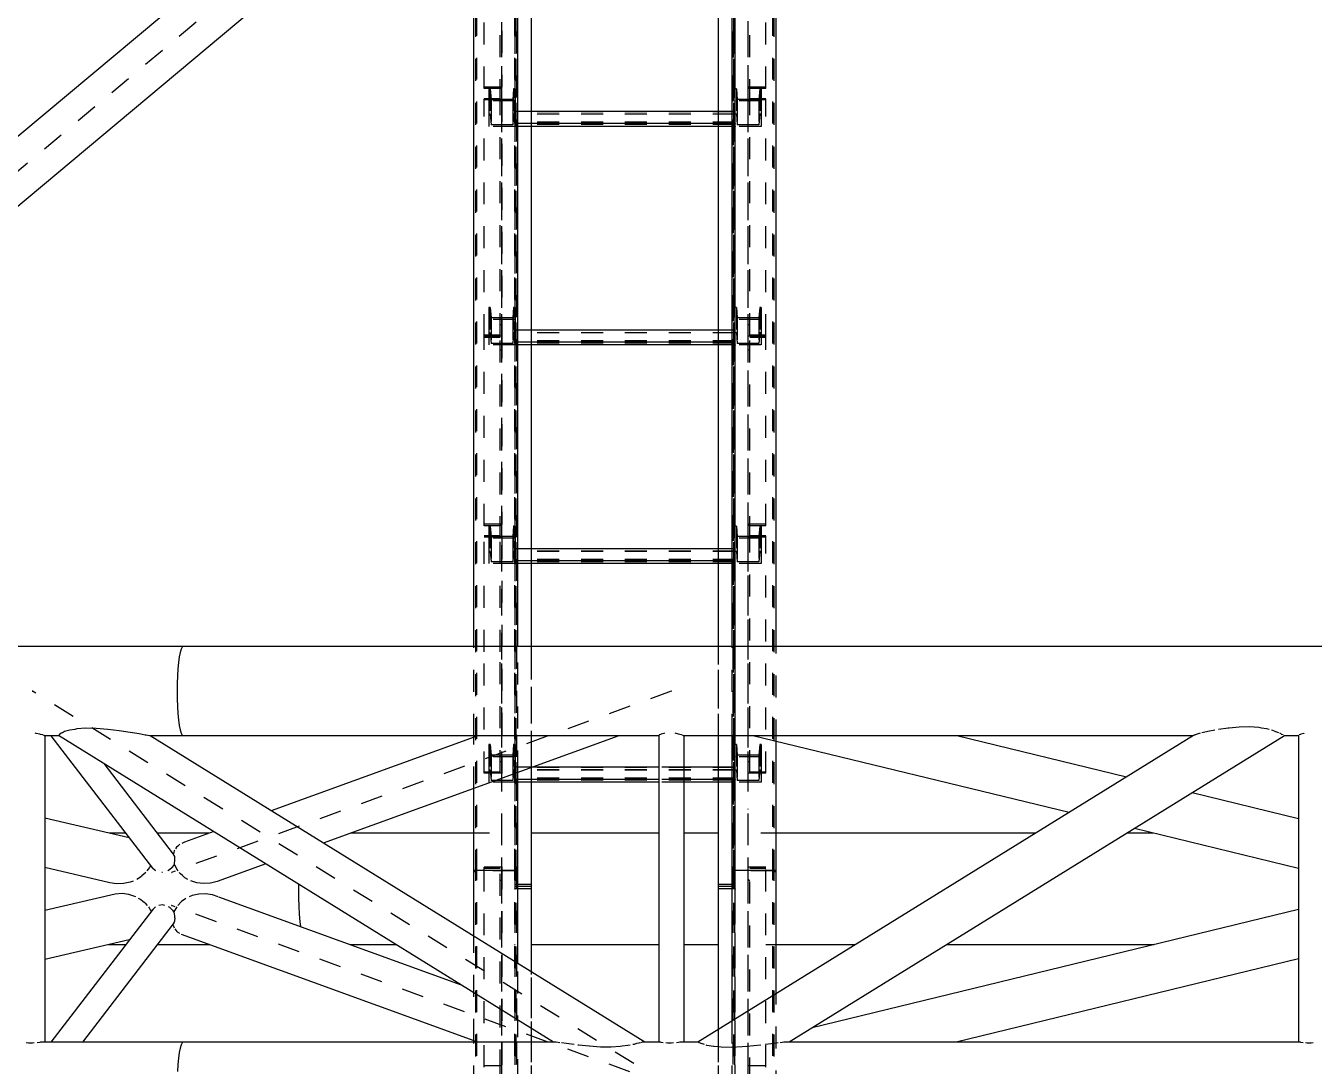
# Model space of a CAD drawing. Header units: millimetres. Extents: x 149919 to 150445, y 136651 to 136866.
# Drawn here: x 150245.64 to 150251.5, y 136790.57 to 136795.3 of the extents above; entities that cross this region are included whole.
import ezdxf

# ---------------------------------------------------------------- set-up
doc = ezdxf.new("R2010")
doc.units = ezdxf.units.MM
doc.header["$LTSCALE"] = 0.25
for name, pattern in [('CENTER', [50.8, 31.75, -6.35, 6.35, -6.35]), ('XKITLINE00', [0]), ('XKITLINE02', [4, 2, -2]), ('XKITLINE03', [6, 3, -1, 1, -1])]:
    doc.linetypes.add(name, pattern=pattern)

# ---------------------------------------------------------------- blocks, each defined once
blk = doc.blocks.new('çatıı')
at = {"color": 1, "linetype": 'XKITLINE03'}
for p, q in [((10599, 14104.66), (10599, 15770.92)), ((10711, 14104.66), (10710.99, 15770.92)), ((10605, 14100.27), (10605, 15740.27)), ((10705, 15740.27), (10705, 14100.27)), ((10599.01, 14550.75), (10599.01, 14465.13)), ((10710.99, 14465.13), (10710.99, 14550.75)), ((10599.01, 14459.35), (10599.01, 14351.82)), ((10605.02, 14458.87), (10605.02, 14447.31)), ((10705, 14447.31), (10705, 14458.87)), ((10710.99, 14351.82), (10710.99, 14459.35)), ((10705, 14448.55), (10605.02, 14448.55)), ((10605.02, 14359.4), (10605.02, 14347.84)), ((10705, 14347.84), (10705, 14359.4)), ((10599.01, 14351.82), (10599.01, 14266.2)), ((10710.99, 14266.2), (10710.99, 14351.82)), ((10705, 14349.08), (10605.02, 14349.08)), ((10599.01, 14260.42), (10599.01, 14152.89)), ((10605.02, 14259.94), (10605.02, 14248.38)), ((10705, 14248.38), (10705, 14259.94)), ((10710.99, 14152.89), (10710.99, 14260.42)), ((10705, 14249.62), (10605.02, 14249.62)), ((10605.02, 14160.47), (10605.02, 14148.91)), ((10705, 14148.91), (10705, 14160.47)), ((10705, 14150.15), (10605.02, 14150.15)), ((10599, 12460.22), (10599, 14136.58)), ((10711, 12460.22), (10710.99, 14136.58)), ((10599.01, 14110.24), (10599.01, 14019.79)), ((10710.99, 14019.79), (10710.99, 14110.24)), ((10605, 12460.27), (10605, 14100.27)), ((10705, 14100.27), (10705, 12460.27))]:
    blk.add_line(p, q, dxfattribs=at)
at = {"color": 116, "linetype": 'XKITLINE02', "true_color": 0x136734}
for p, q in [((10587.15, 14108.01), (10587.15, 15752.41)), ((10587.68, 14108.55), (10587.68, 15753.25)), ((10604.92, 14108.55), (10604.92, 15753.25)), ((10605.45, 14108.01), (10605.45, 15752.41)), ((10704.55, 14108.01), (10704.54, 15752.41)), ((10705.08, 14108.55), (10705.07, 15753.25)), ((10722.31, 14108.55), (10722.31, 15753.25)), ((10722.85, 14108.01), (10722.84, 15752.41)), ((10605, 14100.27), (10605, 15742.34)), ((10605.85, 14100.42), (10605.85, 15742.2)), ((10612.5, 14102.25), (10612.5, 15742.25)), ((10704.15, 14100.42), (10704.15, 15742.2)), ((10705, 14100.27), (10705, 15742.34)), ((10606.3, 14153.32), (10606.3, 15706.31)), ((10723.69, 14167.42), (10723.69, 15692.58)), ((10697.5, 14102.34), (10697.5, 15676.38)), ((10704.15, 15668.71), (10704.15, 14100.42)), ((10705, 15669.24), (10705, 14100.27)), ((10591.01, 14464.5), (10591.01, 14550.75)), ((10598.21, 14458.78), (10598.21, 14550.12)), ((10599.01, 14458.78), (10599.01, 14550.75)), ((10710.99, 14458.78), (10710.99, 14550.75)), ((10711.79, 14458.78), (10711.79, 14550.12)), ((10718.99, 14464.5), (10718.99, 14550.75)), ((10599.01, 14465.13), (10591.01, 14465.13)), ((10598.21, 14464.5), (10591.01, 14464.5)), ((10593.7, 14464.34), (10593.02, 14464.34)), ((10593.02, 14464.34), (10593.02, 14458.87)), ((10593.02, 14464.34), (10593.02, 14452.78)), ((10593.7, 14464.34), (10594.08, 14459.57)), ((10593.7, 14464.34), (10593.7, 14452.78)), ((10599.01, 14464.56), (10598.21, 14464.56)), ((10598.21, 14352.34), (10598.21, 14464.56)), ((10599.01, 14351.82), (10599.01, 14464.56)), ((10604.34, 14464.34), (10603.95, 14459.57)), ((10605.02, 14464.34), (10604.34, 14464.34)), ((10604.34, 14464.34), (10604.34, 14452.78)), ((10605.02, 14464.34), (10605.02, 14458.87)), ((10605.02, 14464.34), (10605.02, 14452.78)), ((10705, 14464.34), (10705, 14452.78)), ((10705, 14464.34), (10705, 14458.87)), ((10705.68, 14464.34), (10705, 14464.34)), ((10705.68, 14464.34), (10705.68, 14452.78)), ((10705.68, 14464.34), (10706.06, 14459.57)), ((10718.99, 14465.13), (10710.99, 14465.13)), ((10710.99, 14351.82), (10710.99, 14464.56)), ((10711.79, 14464.56), (10710.99, 14464.56)), ((10711.79, 14352.34), (10711.79, 14464.56)), ((10718.99, 14464.5), (10711.79, 14464.5)), ((10716.32, 14464.34), (10715.93, 14459.57)), ((10716.32, 14464.34), (10716.32, 14452.78)), ((10717, 14464.34), (10716.32, 14464.34)), ((10717, 14464.34), (10717, 14452.78)), ((10717, 14464.34), (10717, 14458.87)), ((10598.21, 14459.87), (10591.01, 14459.87)), ((10591.01, 14351.82), (10591.01, 14459.87)), ((10599.01, 14459.35), (10591.01, 14459.35)), ((10605.02, 14458.87), (10593.02, 14458.87)), ((10593.02, 14458.87), (10593.02, 14447.31)), ((10603.95, 14459.57), (10594.08, 14459.57)), ((10594.08, 14459.57), (10594.08, 14448.01)), ((10599.01, 14458.78), (10598.21, 14458.78)), ((10603.95, 14459.57), (10603.95, 14448.01)), ((10605.02, 14458.87), (10605.02, 14447.31)), ((10705, 14458.87), (10705, 14447.31)), ((10717, 14458.87), (10705, 14458.87)), ((10706.06, 14459.57), (10706.06, 14448.01)), ((10715.93, 14459.57), (10706.06, 14459.57)), ((10718.99, 14459.35), (10710.99, 14459.35)), ((10711.79, 14458.78), (10710.99, 14458.78)), ((10718.99, 14459.87), (10711.79, 14459.87)), ((10715.93, 14459.57), (10715.93, 14448.01)), ((10717, 14458.87), (10717, 14447.31)), ((10718.99, 14351.82), (10718.99, 14459.87)), ((10593.7, 14452.78), (10593.02, 14452.78)), ((10593.02, 14452.78), (10593.02, 14447.31)), ((10593.7, 14452.78), (10594.08, 14448.01)), ((10604.34, 14452.78), (10603.95, 14448.01)), ((10605.02, 14452.78), (10604.34, 14452.78)), ((10605.02, 14447.31), (10605.02, 14454.02)), ((10612.5, 14454.02), (10605.02, 14454.02)), ((10705, 14453.95), (10605.02, 14453.95)), ((10705, 14452.85), (10605.02, 14452.85)), ((10605.02, 14452.78), (10605.02, 14447.31)), ((10705, 14452.78), (10605.02, 14452.78)), ((10705, 14454.02), (10697.5, 14454.02)), ((10705, 14447.31), (10705, 14454.02)), ((10705, 14452.78), (10705, 14447.31)), ((10705.68, 14452.78), (10705, 14452.78)), ((10705.68, 14452.78), (10706.06, 14448.01)), ((10716.32, 14452.78), (10715.93, 14448.01)), ((10717, 14452.78), (10716.32, 14452.78)), ((10717, 14452.78), (10717, 14447.31)), ((10605.02, 14447.31), (10593.02, 14447.31)), ((10603.95, 14448.01), (10594.08, 14448.01)), ((10705, 14449.14), (10605.02, 14449.14)), ((10612.5, 14448.55), (10605.02, 14448.55)), ((10705, 14448.12), (10605.02, 14448.12)), ((10612.5, 14447.31), (10605.02, 14447.31)), ((10705, 14448.55), (10697.5, 14448.55)), ((10705, 14447.31), (10697.5, 14447.31)), ((10717, 14447.31), (10705, 14447.31)), ((10715.93, 14448.01), (10706.06, 14448.01)), ((10593.7, 14364.87), (10593.02, 14364.87)), ((10593.02, 14364.87), (10593.02, 14359.4)), ((10593.02, 14364.87), (10593.02, 14353.32)), ((10593.7, 14364.87), (10594.08, 14360.1)), ((10593.7, 14364.87), (10593.7, 14353.32)), ((10604.34, 14364.87), (10603.95, 14360.1)), ((10605.02, 14364.87), (10604.34, 14364.87)), ((10604.34, 14364.87), (10604.34, 14353.32)), ((10605.02, 14364.87), (10605.02, 14359.4)), ((10605.02, 14364.87), (10605.02, 14353.32)), ((10705, 14364.87), (10705, 14353.32)), ((10705, 14364.87), (10705, 14359.4)), ((10705.68, 14364.87), (10705, 14364.87)), ((10705.68, 14364.87), (10705.68, 14353.32)), ((10705.68, 14364.87), (10706.06, 14360.1)), ((10716.32, 14364.87), (10715.93, 14360.1)), ((10716.32, 14364.87), (10716.32, 14353.32)), ((10717, 14364.87), (10716.32, 14364.87)), ((10717, 14364.87), (10717, 14353.32)), ((10717, 14364.87), (10717, 14359.4)), ((10605.02, 14359.4), (10593.02, 14359.4)), ((10593.02, 14359.4), (10593.02, 14347.84)), ((10603.95, 14360.1), (10594.08, 14360.1)), ((10594.08, 14360.1), (10594.08, 14348.54)), ((10603.95, 14360.1), (10603.95, 14348.54)), ((10605.02, 14359.4), (10605.02, 14347.84)), ((10705, 14359.4), (10705, 14347.84)), ((10717, 14359.4), (10705, 14359.4)), ((10706.06, 14360.1), (10706.06, 14348.54)), ((10715.93, 14360.1), (10706.06, 14360.1)), ((10715.93, 14360.1), (10715.93, 14348.54)), ((10717, 14359.4), (10717, 14347.84)), ((10598.21, 14352.34), (10591.01, 14352.34)), ((10591.01, 14265.57), (10591.01, 14351.82)), ((10599.01, 14351.82), (10591.01, 14351.82)), ((10599.01, 14351.82), (10591.01, 14351.82)), ((10593.7, 14353.32), (10593.02, 14353.32)), ((10593.02, 14353.32), (10593.02, 14347.84)), ((10593.7, 14353.32), (10594.08, 14348.54)), ((10599.01, 14357.02), (10598.21, 14357.02)), ((10599.01, 14259.84), (10599.01, 14351.82)), ((10604.34, 14353.32), (10603.95, 14348.54)), ((10605.02, 14353.32), (10604.34, 14353.32)), ((10605.02, 14347.84), (10605.02, 14354.55)), ((10612.5, 14354.55), (10605.02, 14354.55)), ((10705, 14354.48), (10605.02, 14354.48)), ((10705, 14353.39), (10605.02, 14353.39)), ((10605.02, 14353.32), (10605.02, 14347.84)), ((10705, 14353.32), (10605.02, 14353.32)), ((10705, 14354.55), (10697.5, 14354.55)), ((10705, 14347.84), (10705, 14354.55)), ((10705, 14353.32), (10705, 14347.84)), ((10705.68, 14353.32), (10705, 14353.32)), ((10705.68, 14353.32), (10706.06, 14348.54)), ((10711.79, 14357.02), (10710.99, 14357.02)), ((10710.99, 14259.84), (10710.99, 14351.82)), ((10718.99, 14351.82), (10710.99, 14351.82)), ((10718.99, 14351.82), (10710.99, 14351.82)), ((10718.99, 14352.34), (10711.79, 14352.34)), ((10716.32, 14353.32), (10715.93, 14348.54)), ((10717, 14353.32), (10716.32, 14353.32)), ((10717, 14353.32), (10717, 14347.84)), ((10718.99, 14265.57), (10718.99, 14351.82)), ((10598.21, 14351.18), (10591.01, 14351.18)), ((10605.02, 14347.84), (10593.02, 14347.84)), ((10603.95, 14348.54), (10594.08, 14348.54)), ((10598.21, 14259.84), (10598.21, 14351.18)), ((10705, 14349.67), (10605.02, 14349.67)), ((10612.5, 14349.08), (10605.02, 14349.08)), ((10705, 14348.65), (10605.02, 14348.65)), ((10612.5, 14347.84), (10605.02, 14347.84)), ((10705, 14349.08), (10697.5, 14349.08)), ((10705, 14347.84), (10697.5, 14347.84)), ((10717, 14347.84), (10705, 14347.84)), ((10715.93, 14348.54), (10706.06, 14348.54)), ((10711.79, 14259.84), (10711.79, 14351.18)), ((10718.99, 14351.18), (10711.79, 14351.18)), ((10599.01, 14345.46), (10598.21, 14345.46)), ((10711.79, 14345.46), (10710.99, 14345.46)), ((10599.01, 14266.2), (10591.01, 14266.2)), ((10598.21, 14265.57), (10591.01, 14265.57)), ((10593.7, 14265.41), (10593.02, 14265.41)), ((10593.02, 14265.41), (10593.02, 14259.94)), ((10593.02, 14265.41), (10593.02, 14253.85)), ((10593.7, 14265.41), (10594.08, 14260.63)), ((10593.7, 14265.41), (10593.7, 14253.85)), ((10599.01, 14265.63), (10598.21, 14265.63)), ((10598.21, 14208.24), (10598.21, 14265.63)), ((10599.01, 14186.75), (10599.01, 14265.63)), ((10604.34, 14265.41), (10603.95, 14260.63)), ((10605.02, 14265.41), (10604.34, 14265.41)), ((10604.34, 14265.41), (10604.34, 14253.85)), ((10605.02, 14265.41), (10605.02, 14259.94)), ((10605.02, 14265.41), (10605.02, 14253.85)), ((10705, 14265.41), (10705, 14253.85)), ((10705, 14265.41), (10705, 14259.94)), ((10705.68, 14265.41), (10705, 14265.41)), ((10705.68, 14265.41), (10705.68, 14253.85)), ((10705.68, 14265.41), (10706.06, 14260.63)), ((10718.99, 14266.2), (10710.99, 14266.2)), ((10710.99, 14152.89), (10710.99, 14265.63)), ((10711.79, 14265.63), (10710.99, 14265.63)), ((10711.79, 14153.41), (10711.79, 14265.63)), ((10718.99, 14265.57), (10711.79, 14265.57)), ((10716.32, 14265.41), (10715.93, 14260.63)), ((10716.32, 14265.41), (10716.32, 14253.85)), ((10717, 14265.41), (10716.32, 14265.41)), ((10717, 14265.41), (10717, 14253.85)), ((10717, 14265.41), (10717, 14259.94)), ((10598.21, 14260.94), (10591.01, 14260.94)), ((10591.01, 14208.24), (10591.01, 14260.94)), ((10599.01, 14260.42), (10591.01, 14260.42)), ((10605.02, 14259.94), (10593.02, 14259.94)), ((10593.02, 14259.94), (10593.02, 14248.38)), ((10603.95, 14260.63), (10594.08, 14260.63)), ((10594.08, 14260.63), (10594.08, 14249.08)), ((10599.01, 14259.84), (10598.21, 14259.84)), ((10603.95, 14260.63), (10603.95, 14249.08)), ((10605.02, 14259.94), (10605.02, 14248.38)), ((10705, 14259.94), (10705, 14248.38)), ((10717, 14259.94), (10705, 14259.94)), ((10706.06, 14260.63), (10706.06, 14249.08)), ((10715.93, 14260.63), (10706.06, 14260.63)), ((10718.99, 14260.42), (10710.99, 14260.42)), ((10711.79, 14259.84), (10710.99, 14259.84)), ((10718.99, 14260.94), (10711.79, 14260.94)), ((10715.93, 14260.63), (10715.93, 14249.08)), ((10717, 14259.94), (10717, 14248.38)), ((10718.99, 14152.89), (10718.99, 14260.94)), ((10593.7, 14253.85), (10593.02, 14253.85)), ((10593.02, 14253.85), (10593.02, 14248.38)), ((10593.7, 14253.85), (10594.08, 14249.08)), ((10604.34, 14253.85), (10603.95, 14249.08)), ((10605.02, 14253.85), (10604.34, 14253.85)), ((10605.02, 14248.38), (10605.02, 14255.09)), ((10612.5, 14255.09), (10605.02, 14255.09)), ((10705, 14255.02), (10605.02, 14255.02)), ((10705, 14253.92), (10605.02, 14253.92)), ((10605.02, 14253.85), (10605.02, 14248.38)), ((10705, 14253.85), (10605.02, 14253.85)), ((10705, 14255.09), (10697.5, 14255.09)), ((10705, 14248.38), (10705, 14255.09)), ((10705, 14253.85), (10705, 14248.38)), ((10705.68, 14253.85), (10705, 14253.85)), ((10705.68, 14253.85), (10706.06, 14249.08)), ((10716.32, 14253.85), (10715.93, 14249.08)), ((10717, 14253.85), (10716.32, 14253.85)), ((10717, 14253.85), (10717, 14248.38)), ((10605.02, 14248.38), (10593.02, 14248.38)), ((10603.95, 14249.08), (10594.08, 14249.08)), ((10705, 14250.2), (10605.02, 14250.2)), ((10612.5, 14249.62), (10605.02, 14249.62)), ((10705, 14249.18), (10605.02, 14249.18)), ((10612.5, 14248.38), (10605.02, 14248.38)), ((10705, 14249.62), (10697.5, 14249.62)), ((10705, 14248.38), (10697.5, 14248.38)), ((10717, 14248.38), (10705, 14248.38)), ((10715.93, 14249.08), (10706.06, 14249.08)), ((10586.3, 14169.97), (10586.3, 14210.57)), ((10591.01, 14152.89), (10591.01, 14208.24)), ((10598.21, 14153.41), (10598.21, 14208.24)), ((10599.01, 14152.89), (10599.01, 14208.24)), ((10606.3, 14153.32), (10606.3, 14210.57)), ((10612.5, 14155.57), (10612.5, 14210.57)), ((10697.5, 14169.97), (10697.5, 14210.57)), ((10703.69, 14169.97), (10703.69, 14210.57)), ((10723.69, 14167.42), (10723.69, 14210.57)), ((10586.3, 14146.06), (10586.3, 14169.33)), ((10593.7, 14165.94), (10593.02, 14165.94)), ((10593.02, 14165.94), (10593.02, 14160.47)), ((10593.02, 14165.94), (10593.02, 14154.38)), ((10593.7, 14165.94), (10594.08, 14161.17)), ((10593.7, 14165.94), (10593.7, 14154.38)), ((10604.34, 14165.94), (10603.95, 14161.17)), ((10605.02, 14165.94), (10604.34, 14165.94)), ((10604.34, 14165.94), (10604.34, 14154.38)), ((10605.02, 14165.94), (10605.02, 14160.47)), ((10605.02, 14165.94), (10605.02, 14154.38)), ((10705, 14154.38), (10705, 14165.94)), ((10705, 14165.94), (10705, 14160.47)), ((10705.68, 14165.94), (10705, 14165.94)), ((10705.68, 14165.94), (10705.68, 14154.38)), ((10705.68, 14165.94), (10706.06, 14161.17)), ((10716.32, 14165.94), (10715.93, 14161.17)), ((10716.32, 14165.94), (10716.32, 14154.38)), ((10717, 14165.94), (10716.32, 14165.94)), ((10717, 14165.94), (10717, 14154.38)), ((10717, 14165.94), (10717, 14160.47)), ((10605.02, 14160.47), (10593.02, 14160.47)), ((10593.02, 14160.47), (10593.02, 14148.91)), ((10603.95, 14161.17), (10594.08, 14161.17)), ((10594.08, 14161.17), (10594.08, 14149.61)), ((10603.95, 14161.17), (10603.95, 14149.61)), ((10605.02, 14148.91), (10605.02, 14160.47)), ((10705, 14148.91), (10705, 14160.47)), ((10717, 14160.47), (10705, 14160.47)), ((10706.06, 14161.17), (10706.06, 14149.61)), ((10715.93, 14161.17), (10706.06, 14161.17)), ((10715.93, 14161.17), (10715.93, 14149.61)), ((10717, 14160.47), (10717, 14148.91)), ((10598.21, 14153.41), (10591.01, 14153.41)), ((10599.01, 14152.89), (10591.01, 14152.89)), ((10593.7, 14154.38), (10593.02, 14154.38)), ((10593.02, 14154.38), (10593.02, 14148.91)), ((10593.7, 14154.38), (10594.08, 14149.61)), ((10599.01, 14158.09), (10598.21, 14158.09)), ((10604.34, 14154.38), (10603.95, 14149.61)), ((10605.02, 14154.38), (10604.34, 14154.38)), ((10605.02, 14148.91), (10605.02, 14155.62)), ((10612.65, 14155.62), (10605.02, 14155.62)), ((10705, 14155.55), (10605.02, 14155.55)), ((10705, 14154.45), (10605.02, 14154.45)), ((10605.02, 14154.38), (10605.02, 14148.91)), ((10705, 14154.38), (10605.02, 14154.38)), ((10681.74, 14155.62), (10670.34, 14155.62)), ((10705, 14155.62), (10697.5, 14155.62)), ((10705, 14148.91), (10705, 14155.62)), ((10705, 14154.38), (10705, 14148.91)), ((10705.68, 14154.38), (10705, 14154.38)), ((10705.68, 14154.38), (10706.06, 14149.61)), ((10711.79, 14158.09), (10710.99, 14158.09)), ((10718.99, 14152.89), (10710.99, 14152.89)), ((10718.99, 14153.41), (10711.79, 14153.41)), ((10716.32, 14154.38), (10715.93, 14149.61)), ((10717, 14154.38), (10716.32, 14154.38)), ((10717, 14154.38), (10717, 14148.91)), ((10605.02, 14148.91), (10593.02, 14148.91)), ((10603.95, 14149.61), (10594.08, 14149.61)), ((10705, 14150.74), (10605.02, 14150.74)), ((10612.5, 14150.15), (10605.02, 14150.15)), ((10705, 14149.72), (10605.02, 14149.72)), ((10612.5, 14148.91), (10605.02, 14148.91)), ((10681.74, 14150.15), (10670.34, 14150.15)), ((10681.74, 14148.91), (10670.34, 14148.91)), ((10705, 14150.15), (10697.5, 14150.15)), ((10705, 14148.91), (10697.5, 14148.91)), ((10717, 14148.91), (10705, 14148.91)), ((10715.93, 14149.61), (10706.06, 14149.61)), ((10586.3, 14108.01), (10586.3, 14108.62)), ((10587.15, 14108.01), (10586.3, 14108.01)), ((10587.15, 14108.01), (10586.3, 14108.01)), ((10587.68, 14108.55), (10587.15, 14108.01)), ((10587.68, 14108.55), (10587.15, 14108.01)), ((10587.15, 12464.01), (10587.15, 14108.01)), ((10587.68, 12464.27), (10587.68, 14108.55)), ((10604.92, 14108.55), (10587.68, 14108.55)), ((10604.92, 14108.55), (10587.68, 14108.55)), ((10591.01, 14108.62), (10591.01, 14110.24)), ((10599.01, 14110.24), (10591.01, 14110.24)), ((10598.21, 14109.62), (10591.01, 14109.62)), ((10591.01, 14019.18), (10591.01, 14108.62)), ((10598.21, 14017.22), (10598.21, 14109.62)), ((10599.01, 14013.65), (10599.01, 14110.24)), ((10604.92, 12464.27), (10604.92, 14108.55)), ((10604.92, 14108.55), (10605.45, 14108.01)), ((10604.92, 14108.55), (10605.45, 14108.01)), ((10605.45, 12464.01), (10605.45, 14108.01)), ((10606.3, 14108.01), (10605.45, 14108.01)), ((10606.3, 14108.01), (10605.45, 14108.01)), ((10606.3, 14108.01), (10606.3, 14108.62)), ((10704.54, 14108.01), (10703.69, 14108.01)), ((10703.7, 14108.01), (10703.7, 14108.62)), ((10704.55, 14108.01), (10703.7, 14108.01)), ((10705.07, 14108.55), (10704.54, 14108.01)), ((10704.55, 12464.01), (10704.54, 14108.01)), ((10705.08, 14108.55), (10704.55, 14108.01)), ((10705.08, 12464.27), (10705.07, 14108.55)), ((10722.31, 14108.55), (10705.07, 14108.55)), ((10722.31, 14108.55), (10705.08, 14108.55)), ((10710.99, 14013.65), (10710.99, 14110.24)), ((10718.99, 14110.24), (10710.99, 14110.24)), ((10711.79, 14013.65), (10711.79, 14109.62)), ((10718.99, 14109.62), (10711.79, 14109.62)), ((10718.99, 14019.18), (10718.99, 14110.24)), ((10722.31, 12464.27), (10722.31, 14108.55)), ((10722.31, 14108.55), (10722.84, 14108.01)), ((10722.31, 14108.55), (10722.85, 14108.01)), ((10722.85, 12464.01), (10722.84, 14108.01)), ((10723.69, 14108.01), (10722.84, 14108.01)), ((10723.7, 14108.01), (10722.85, 14108.01)), ((10723.7, 14108.01), (10723.7, 14108.62)), ((10599.01, 14104.09), (10598.21, 14104.09)), ((10606.3, 14102.34), (10605, 14102.34)), ((10605, 12460.27), (10605, 14101.46)), ((10606.3, 14101.46), (10605, 14101.46)), ((10612.5, 14100.27), (10605, 14100.27)), ((10612.5, 14100.27), (10605, 14100.27)), ((10606.3, 14102.2), (10605.85, 14102.2)), ((10612.5, 14101.41), (10605.85, 14101.37)), ((10605.85, 12460.36), (10605.85, 14101.37)), ((10612.5, 14100.36), (10605.85, 14100.42)), ((10612.5, 14100.32), (10605.85, 14100.36)), ((10612.5, 14102.25), (10612.5, 14102.34)), ((10612.5, 14100.27), (10612.5, 14101.46)), ((10612.5, 12461.41), (10612.5, 14101.41)), ((10612.5, 14100.36), (10612.5, 14100.27)), ((10697.5, 14102.25), (10697.5, 14102.34)), ((10697.5, 14101.46), (10697.5, 14101.41)), ((10697.5, 14100.27), (10697.5, 14101.46)), ((10704.15, 14101.37), (10697.5, 14101.41)), ((10704.15, 14100.42), (10697.5, 14100.36)), ((10704.15, 14100.36), (10697.5, 14100.32)), ((10697.5, 14100.32), (10697.5, 14100.27)), ((10705, 14100.27), (10697.5, 14100.27)), ((10705, 14100.27), (10697.5, 14100.27)), ((10705, 14102.34), (10703.69, 14102.34)), ((10704.15, 14102.2), (10703.69, 14102.2)), ((10705, 14101.46), (10703.69, 14101.46)), ((10704.15, 14101.37), (10704.15, 14100.36)), ((10704.15, 12460.36), (10704.15, 14101.37)), ((10705, 14101.46), (10705, 14100.27)), ((10705, 12460.27), (10705, 14101.46)), ((10711.79, 14104.09), (10710.99, 14104.09)), ((10586.3, 14031.23), (10586.3, 14078.7)), ((10606.3, 12512.75), (10606.3, 14066.32)), ((10612.5, 13989.97), (10612.5, 14062.48)), ((10723.69, 12527.64), (10723.69, 14052.58)), ((10697.5, 12461.41), (10697.5, 14036.38)), ((10697.5, 13989.97), (10697.5, 14036.38)), ((10703.69, 13989.97), (10703.69, 14040.21)), ((10586.3, 13989.97), (10586.3, 14030.57)), ((10598.21, 14013.65), (10598.21, 14026.83)), ((10599.01, 14019.79), (10591.01, 14019.79)), ((10718.99, 14019.79), (10710.99, 14019.79))]:
    blk.add_line(p, q, dxfattribs=at)
at = {"color": 8, "linetype": 'CENTER'}
for p, q in [((11840, 15650.27), (10096.38, 14190.28)), ((10676.04, 14010.27), (10385.47, 14190.27)), ((10676.04, 14190.27), (10448.79, 14107.77)), ((10676.04, 14010.27), (10448.79, 14092.77))]:
    blk.add_line(p, q, dxfattribs=at)
at = {"color": 8, "linetype": 'XKITLINE00'}
for p, q in [((10949.21, 14920.27), (10108.22, 14216.08)), ((10968.19, 14904.39), (10139.6, 14210.57)), ((10454.1, 14210.57), (10137.23, 14210.57)), ((10452.3, 14205.83), (10451.95, 14203.32)), ((10452.7, 14207.86), (10452.3, 14205.83)), ((10453.14, 14209.35), (10452.7, 14207.86)), ((10453.14, 14209.35), (10452.7, 14207.86)), ((10453.61, 14210.27), (10453.14, 14209.35)), ((10453.61, 14210.27), (10453.14, 14209.35)), ((10454.1, 14210.57), (10453.61, 14210.27)), ((10454.1, 14210.57), (10453.61, 14210.27)), ((11718.96, 14210.57), (10454.1, 14210.57)), ((10451.67, 14200.42), (10451.47, 14197.22)), ((10451.95, 14203.32), (10451.67, 14200.42)), ((10451.34, 14193.8), (10451.3, 14190.27)), ((10451.47, 14197.22), (10451.34, 14193.8)), ((10451.3, 14190.27), (10451.34, 14186.75)), ((10451.34, 14186.75), (10451.47, 14183.33)), ((10451.47, 14183.33), (10451.67, 14180.12)), ((10451.67, 14180.12), (10451.95, 14177.23)), ((10451.95, 14177.23), (10452.3, 14174.72)), ((10387.23, 14171.05), (10386.76, 14171.11)), ((10388.82, 14170.69), (10387.23, 14171.05)), ((10389.17, 14170.55), (10388.82, 14170.69)), ((10390.08, 14170.38), (10389.17, 14170.55)), ((10390.17, 14170.35), (10390.08, 14170.38)), ((10390.89, 14170.1), (10390.45, 14170.25)), ((10390.89, 14170.1), (10391.01, 14169.98)), ((10391.17, 14169.99), (10391.01, 14169.98)), ((10391.17, 14169.99), (10391.14, 14170)), ((10391.17, 14169.99), (10391.17, 14030.57)), ((10397.52, 14169.97), (10391.17, 14169.97)), ((10393.87, 14169.97), (10440.04, 14109.81)), ((10397.66, 14170.32), (10397.29, 14170.12)), ((10622.55, 14030.57), (10397.29, 14170.12)), ((10398.49, 14171.1), (10397.61, 14170.48)), ((10397.61, 14170.48), (10397.66, 14170.32)), ((10399.24, 14171.31), (10398.49, 14171.1)), ((10400.06, 14171.86), (10399.24, 14171.31)), ((10402.47, 14172.57), (10400.06, 14171.86)), ((10404.74, 14172.88), (10402.47, 14172.57)), ((10405.73, 14173.11), (10404.74, 14172.88)), ((10409.73, 14173.42), (10405.73, 14173.11)), ((10414.51, 14173.34), (10409.73, 14173.42)), ((10419.83, 14172.88), (10414.51, 14173.34)), ((10425.01, 14172.3), (10419.83, 14172.88)), ((10430.01, 14171.52), (10425.01, 14172.3)), ((10430.98, 14171.31), (10430.01, 14171.52)), ((10434.08, 14170.86), (10430.98, 14171.31)), ((10436.73, 14170.32), (10434.08, 14170.86)), ((10437.17, 14170.27), (10436.73, 14170.32)), ((10438.77, 14170.01), (10437.17, 14170.27)), ((10438.94, 14169.93), (10438.77, 14170.01)), ((10454.1, 14169.97), (10438.84, 14169.97)), ((10664, 14030.57), (10438.97, 14169.97)), ((10452.3, 14174.72), (10452.7, 14172.69)), ((10452.7, 14172.69), (10453.14, 14171.2)), ((10452.7, 14172.69), (10453.14, 14171.2)), ((10453.14, 14171.2), (10453.61, 14170.28)), ((10453.14, 14171.2), (10453.61, 14170.28)), ((10454.1, 14169.97), (10453.61, 14170.28)), ((10454.1, 14169.97), (10453.61, 14170.28)), ((10670.34, 14169.97), (10454.1, 14169.97)), ((10588.06, 14169.97), (10494.06, 14135.85)), ((10652.19, 14169.97), (10517.75, 14121.17)), ((10670.49, 14170.25), (10670.34, 14170.11)), ((10670.34, 14170.11), (10670.34, 14030.57)), ((10670.62, 14170.39), (10670.59, 14170.35)), ((10671.2, 14170.56), (10670.62, 14170.39)), ((10671.43, 14170.7), (10671.2, 14170.56)), ((10672.69, 14171.07), (10671.43, 14170.7)), ((10673.01, 14171.11), (10672.69, 14171.07)), ((10677.81, 14171.1), (10677.75, 14171.11)), ((10679.39, 14170.75), (10677.81, 14171.1)), ((10679.9, 14170.56), (10679.39, 14170.75)), ((10680.66, 14170.42), (10679.9, 14170.56)), ((10680.86, 14170.35), (10680.66, 14170.42)), ((10681.47, 14170.15), (10681.15, 14170.25)), ((10681.47, 14170.15), (10681.62, 14169.98)), ((10681.74, 14169.99), (10681.62, 14169.98)), ((10681.74, 14169.99), (10681.66, 14170)), ((10681.74, 14169.99), (10681.74, 14030.57)), ((10913.47, 14169.97), (10681.74, 14169.97)), ((10913.64, 14170.08), (10688.12, 14030.57)), ((10856.96, 14135.02), (10713.19, 14169.97)), ((10954.98, 14169.99), (10729.61, 14030.57)), ((10883.11, 14151.2), (10805.88, 14169.97)), ((10913.98, 14170.25), (10913.64, 14170.08)), ((10914.42, 14170.47), (10914.18, 14170.35)), ((10914.82, 14170.56), (10914.42, 14170.47)), ((10916.55, 14171.11), (10914.82, 14170.56)), ((10919.42, 14171.73), (10917.42, 14171.31)), ((10920.06, 14171.91), (10919.42, 14171.73)), ((10923.28, 14172.55), (10920.06, 14171.91)), ((10929.27, 14173.44), (10924.9, 14172.85)), ((10929.72, 14173.47), (10929.27, 14173.44)), ((10934.36, 14173.95), (10929.72, 14173.47)), ((10939.11, 14174.06), (10934.36, 14173.95)), ((10943.26, 14173.74), (10939.11, 14174.06)), ((10944.51, 14173.47), (10943.26, 14173.74)), ((10946.82, 14173.15), (10944.51, 14173.47)), ((10947.98, 14172.85), (10946.82, 14173.15)), ((10949.72, 14172.39), (10949.11, 14172.55)), ((10951.02, 14171.73), (10949.72, 14172.39)), ((10951.87, 14171.52), (10951.02, 14171.73)), ((10952.33, 14171.31), (10951.87, 14171.52)), ((10953.48, 14170.79), (10952.77, 14171.11)), ((10953.48, 14170.79), (10953.65, 14170.56)), ((10954.33, 14170.35), (10953.65, 14170.56)), ((10954.58, 14170.25), (10954.75, 14169.98)), ((10954.98, 14169.99), (10954.75, 14169.98)), ((10954.98, 14169.99), (10954.96, 14170)), ((10961.33, 14169.97), (10954.96, 14169.97)), ((10961.47, 14170.25), (10961.33, 14170.11)), ((10961.33, 14170.11), (10961.33, 14030.57)), ((10961.61, 14170.39), (10961.57, 14170.35)), ((10962.19, 14170.56), (10961.61, 14170.39)), ((10962.42, 14170.7), (10962.19, 14170.56)), ((10963.68, 14171.07), (10962.42, 14170.7)), ((10963.97, 14171.11), (10963.68, 14171.07)), ((10438.91, 14169.97), (10438.94, 14169.93)), ((10417.95, 14157.32), (10449.53, 14116.16)), ((10961.33, 14132.18), (10912.89, 14143.95)), ((10429.51, 14123.53), (10391.17, 14132.51)), ((10427.86, 14125.67), (10420.36, 14125.67)), ((10466.03, 14125.67), (10442.23, 14125.67)), ((10467.92, 14126.36), (10454.63, 14121.53)), ((10593.3, 14125.67), (10530.16, 14125.67)), ((10605, 14125.67), (10604.73, 14125.67)), ((10670.34, 14125.67), (10612.5, 14125.67)), ((10697.5, 14125.67), (10681.74, 14125.67)), ((10705.28, 14125.67), (10705, 14125.67)), ((10841.85, 14125.67), (10716.71, 14125.67)), ((10895.38, 14125.67), (10883.34, 14125.67)), ((10961.33, 14109.64), (10886.74, 14127.77)), ((10449.96, 14117.6), (10449.85, 14116.94)), ((10450.2, 14117.99), (10449.96, 14117.6)), ((10451, 14119.28), (10450.51, 14118.49)), ((10451.58, 14119.74), (10451, 14119.28)), ((10452.53, 14120.59), (10451.58, 14119.74)), ((10452.58, 14120.61), (10452.53, 14120.59)), ((10454.63, 14121.53), (10453.5, 14121.03)), ((10449.9, 14111.47), (10449.12, 14110.15)), ((10449.53, 14116.16), (10449.56, 14116.12)), ((10449.56, 14116.12), (10449.85, 14115.43)), ((10449.85, 14116.94), (10449.58, 14116.07)), ((10449.85, 14115.43), (10450.03, 14115.03)), ((10449.99, 14111.65), (10449.96, 14111.58)), ((10450.15, 14113.32), (10449.99, 14111.65)), ((10450, 14111.5), (10450.05, 14111.3)), ((10450.03, 14115.03), (10450.18, 14113.49)), ((10450.18, 14113.49), (10450.15, 14113.32)), ((10491.62, 14111.68), (10469.56, 14103.68)), ((10420.69, 14103.11), (10391.17, 14110.02)), ((10435.04, 14105.99), (10432.97, 14104.6)), ((10435.26, 14106.22), (10435.04, 14105.99)), ((10437.03, 14107.77), (10435.26, 14106.22)), ((10438.69, 14110), (10437.57, 14108.46)), ((10439.21, 14110.89), (10438.69, 14110)), ((10441.26, 14108.66), (10440.04, 14109.81)), ((10441.69, 14108.46), (10441.26, 14108.66)), ((10444.54, 14107.75), (10444.3, 14107.77)), ((10444.68, 14107.77), (10444.54, 14107.75)), ((10447.86, 14108.91), (10447.01, 14108.46)), ((10448.98, 14110.02), (10447.86, 14108.91)), ((10449.12, 14110.15), (10448.98, 14110.02)), ((10450.05, 14111.3), (10450.69, 14110.18)), ((10450.69, 14110.18), (10451.15, 14109.12)), ((10451.15, 14109.12), (10451.65, 14108.48)), ((10452.19, 14107.81), (10452.76, 14107.1)), ((10453.67, 14106.39), (10452.76, 14107.1)), ((10454.83, 14105.35), (10453.67, 14106.39)), ((10423.79, 14102.63), (10420.69, 14103.11)), ((10426.92, 14102.7), (10423.79, 14102.63)), ((10429.95, 14103.31), (10426.92, 14102.7)), ((10431.38, 14103.89), (10429.95, 14103.31)), ((10456.16, 14104.63), (10454.83, 14105.35)), ((10460.19, 14103.12), (10457.55, 14103.92)), ((10463.29, 14102.76), (10460.19, 14103.12)), ((10466.46, 14102.95), (10463.29, 14102.76)), ((10469.56, 14103.68), (10466.46, 14102.95)), ((10506.45, 14102.5), (10506.43, 14100.27)), ((10506.43, 14100.27), (10506.47, 14096.3)), ((10423.16, 14097.96), (10391.17, 14090.47)), ((10426.24, 14098.14), (10423.16, 14097.96)), ((10429.28, 14097.78), (10426.24, 14098.14)), ((10432.13, 14096.89), (10429.28, 14097.78)), ((10432.49, 14096.69), (10432.13, 14096.89)), ((10434.63, 14095.52), (10433.77, 14095.99)), ((10435.76, 14094.53), (10434.63, 14095.52)), ((10436.79, 14093.76), (10435.76, 14094.53)), ((10453.2, 14094.39), (10451.62, 14092.79)), ((10453.29, 14094.5), (10453.2, 14094.39)), ((10455.32, 14095.96), (10453.29, 14094.5)), ((10458.16, 14097.24), (10456.85, 14096.67)), ((10461.12, 14097.88), (10458.16, 14097.24)), ((10464.24, 14097.98), (10461.12, 14097.88)), ((10467.36, 14097.54), (10464.24, 14097.98)), ((10470.03, 14096.67), (10467.36, 14097.54)), ((10580.67, 14056.52), (10470.32, 14096.58)), ((10506.47, 14096.3), (10506.6, 14092.43)), ((10440.19, 14090.93), (10393.87, 14030.57)), ((10436.79, 14093.76), (10437.63, 14092.81)), ((10438.23, 14092.13), (10438.58, 14091.73)), ((10438.58, 14091.73), (10439.11, 14090.73)), ((10439.11, 14090.73), (10439.56, 14090.11)), ((10441.41, 14092.09), (10440.19, 14090.93)), ((10441.51, 14092.13), (10441.41, 14092.09)), ((10444.69, 14093), (10442.96, 14092.8)), ((10445.67, 14092.81), (10444.69, 14093)), ((10448.01, 14091.83), (10447.43, 14092.13)), ((10449.11, 14090.73), (10448.01, 14091.83)), ((10449.27, 14090.58), (10449.11, 14090.73)), ((10449.27, 14090.58), (10449.77, 14089.72)), ((10449.77, 14089.72), (10450.02, 14088.93)), ((10450.17, 14090.46), (10449.83, 14089.54)), ((10450.02, 14088.93), (10450.1, 14088.05)), ((10450.11, 14087.94), (10450.18, 14087.27)), ((10450.26, 14090.59), (10450.17, 14090.46)), ((10451.15, 14092.1), (10450.26, 14090.59)), ((10506.6, 14092.43), (10506.81, 14088.74)), ((10506.81, 14088.74), (10507.1, 14085.34)), ((10961.33, 14090.85), (10740.07, 14037.05)), ((10449.56, 14084.42), (10408.24, 14030.57)), ((10449.35, 14084.14), (10449.37, 14083.97)), ((10449.37, 14083.97), (10449.47, 14083.79)), ((10449.47, 14083.79), (10449.95, 14082.6)), ((10449.88, 14085.15), (10449.56, 14084.42)), ((10450.06, 14085.55), (10449.88, 14085.15)), ((10450.07, 14085.66), (10450.06, 14085.55)), ((10450.21, 14087.09), (10450.08, 14085.75)), ((10450.18, 14087.27), (10450.21, 14087.09)), ((10450.19, 14082.09), (10451.22, 14080.96)), ((10507.1, 14085.34), (10507.36, 14083.13)), ((10429.56, 14077.09), (10391.17, 14068.1)), ((10451.22, 14080.96), (10451.46, 14080.65)), ((10452.56, 14079.97), (10451.46, 14080.65)), ((10453.26, 14079.53), (10453.24, 14079.54)), ((10588.11, 14030.57), (10453.26, 14079.53)), ((10427.86, 14074.87), (10420.02, 14074.87)), ((10466.08, 14074.87), (10442.23, 14074.87)), ((10551.04, 14074.87), (10530.11, 14074.87)), ((10605, 14074.87), (10604.73, 14074.87)), ((10670.34, 14074.87), (10612.5, 14074.87)), ((10697.5, 14074.87), (10681.74, 14074.87)), ((10705.28, 14074.87), (10705, 14074.87)), ((10759.73, 14074.87), (10718.99, 14074.87)), ((10895.7, 14074.87), (10801.22, 14074.87)), ((10961.33, 14068.44), (10805.62, 14030.57)), ((10383.71, 14030.11), (10382.68, 14030.18)), ((10385.47, 14030.12), (10383.71, 14030.11)), ((10386.32, 14030.18), (10385.47, 14030.12)), ((10388.82, 14030.45), (10387.63, 14030.29)), ((10389.16, 14030.52), (10388.82, 14030.45)), ((10390.08, 14030.54), (10389.16, 14030.52)), ((10390.38, 14030.54), (10390.08, 14030.54)), ((10454.1, 14030.57), (10390.54, 14030.57)), ((10453.14, 14029.35), (10452.69, 14027.86)), ((10453.14, 14029.35), (10452.7, 14027.86)), ((10453.61, 14030.27), (10453.14, 14029.35)), ((10453.61, 14030.27), (10453.14, 14029.35)), ((10454.1, 14030.57), (10453.61, 14030.27)), ((10454.1, 14030.57), (10453.61, 14030.27)), ((10622.93, 14030.57), (10454.1, 14030.57)), ((10623.48, 14030.55), (10623.08, 14030.55)), ((10623.72, 14030.55), (10623.48, 14030.55)), ((10625.38, 14030.29), (10623.72, 14030.55)), ((10628.42, 14029.95), (10626.13, 14030.19)), ((10629.45, 14029.76), (10628.42, 14029.95)), ((10631.92, 14029.44), (10629.45, 14029.76)), ((10659.17, 14029.56), (10658.52, 14029.44)), ((10660.24, 14029.95), (10659.17, 14029.56)), ((10661.31, 14030.09), (10660.24, 14029.95)), ((10661.69, 14030.19), (10661.31, 14030.09)), ((10662.84, 14030.48), (10662.12, 14030.29)), ((10662.94, 14030.55), (10662.84, 14030.48)), ((10663.64, 14030.55), (10662.94, 14030.55)), ((10670.47, 14030.57), (10663.74, 14030.57)), ((10670.62, 14030.54), (10670.52, 14030.54)), ((10671.2, 14030.53), (10670.62, 14030.54)), ((10671.43, 14030.44), (10671.2, 14030.53)), ((10672.38, 14030.29), (10671.43, 14030.44)), ((10674.28, 14030.13), (10673.56, 14030.18)), ((10676.04, 14030.12), (10674.28, 14030.13)), ((10677.06, 14030.18), (10676.04, 14030.12)), ((10679.39, 14030.41), (10678.38, 14030.29)), ((10679.9, 14030.53), (10679.39, 14030.41)), ((10680.66, 14030.54), (10679.9, 14030.53)), ((10681.05, 14030.54), (10680.66, 14030.54)), ((10688.17, 14030.57), (10681.21, 14030.57)), ((10688.19, 14030.53), (10688.14, 14030.54)), ((10688.44, 14030.53), (10688.19, 14030.53)), ((10688.7, 14030.29), (10688.44, 14030.53)), ((10690.08, 14029.87), (10688.86, 14030.18)), ((10690.23, 14029.74), (10690.08, 14029.87)), ((10691.23, 14029.42), (10690.23, 14029.74)), ((10721.68, 14029.87), (10718.69, 14029.42)), ((10723.07, 14029.99), (10721.68, 14029.87)), ((10724.65, 14030.18), (10723.07, 14029.99)), ((10726.53, 14030.4), (10725.6, 14030.29)), ((10727.27, 14030.53), (10726.53, 14030.4)), ((10728.66, 14030.55), (10727.27, 14030.53)), ((10961.46, 14030.57), (10728.82, 14030.57)), ((10961.61, 14030.54), (10961.51, 14030.54)), ((10962.19, 14030.53), (10961.61, 14030.54)), ((10962.42, 14030.45), (10962.19, 14030.53)), ((10963.38, 14030.29), (10962.42, 14030.45)), ((10965.27, 14030.13), (10964.58, 14030.18)), ((10967.03, 14030.12), (10965.27, 14030.13)), ((10968.01, 14030.18), (10967.03, 14030.12)), ((10452.29, 14025.83), (10451.95, 14023.32)), ((10452.69, 14027.86), (10452.29, 14025.83)), ((10633.96, 14029.17), (10633.52, 14029.22)), ((10638.65, 14028.75), (10633.96, 14029.17)), ((10638.79, 14028.73), (10638.65, 14028.75)), ((10643.91, 14028.35), (10638.79, 14028.73)), ((10648.65, 14028.3), (10643.91, 14028.35)), ((10652.77, 14028.58), (10648.65, 14028.3)), ((10653.72, 14028.75), (10652.77, 14028.58)), ((10656.32, 14029.01), (10653.72, 14028.75)), ((10657.42, 14029.22), (10656.32, 14029.01)), ((10692.22, 14029.11), (10691.91, 14029.21)), ((10695.2, 14028.64), (10692.22, 14029.11)), ((10695.52, 14028.62), (10695.2, 14028.64)), ((10698.8, 14028.23), (10695.52, 14028.62)), ((10703.23, 14028.15), (10698.8, 14028.23)), ((10708.3, 14028.4), (10703.23, 14028.15)), ((10710.35, 14028.62), (10708.3, 14028.4)), ((10713.54, 14028.85), (10710.35, 14028.62)), ((10716.78, 14029.21), (10713.54, 14028.85)), ((10451.67, 14020.42), (10451.46, 14017.22)), ((10451.95, 14023.32), (10451.67, 14020.42))]:
    blk.add_line(p, q, dxfattribs=at)
at = {"color": 7, "linetype": 'XKITLINE00'}
for p, q in [((10723.69, 14210.57), (10723.69, 14699.66)), ((10703.69, 14210.57), (10703.69, 14682.91)), ((10697.5, 14210.57), (10697.5, 14677.72)), ((10612.5, 14210.57), (10612.5, 14606.55)), ((10606.3, 14210.57), (10606.3, 14601.36)), ((10586.3, 14210.57), (10586.3, 14584.62)), ((10697.5, 14454.02), (10612.5, 14454.02)), ((10697.5, 14448.55), (10612.5, 14448.55)), ((10697.5, 14447.31), (10612.5, 14447.31)), ((10697.5, 14354.55), (10612.5, 14354.55)), ((10697.5, 14349.08), (10612.5, 14349.08)), ((10697.5, 14347.84), (10612.5, 14347.84)), ((10697.5, 14255.09), (10612.5, 14255.09)), ((10697.5, 14249.62), (10612.5, 14249.62)), ((10697.5, 14248.38), (10612.5, 14248.38)), ((10586.3, 14169.33), (10586.3, 14169.97)), ((10697.5, 14102.34), (10697.5, 14169.97)), ((10703.7, 14108.62), (10703.69, 14169.97)), ((10723.7, 14108.62), (10723.69, 14167.42)), ((10606.3, 14108.62), (10606.3, 14153.32)), ((10612.5, 14102.34), (10612.5, 14155.57)), ((10670.34, 14155.62), (10612.65, 14155.62)), ((10697.5, 14155.62), (10681.74, 14155.62)), ((10670.34, 14150.15), (10612.5, 14150.15)), ((10670.34, 14148.91), (10612.5, 14148.91)), ((10697.5, 14150.15), (10681.74, 14150.15)), ((10697.5, 14148.91), (10681.74, 14148.91)), ((10586.3, 14108.62), (10586.3, 14146.06)), ((10586.3, 14078.7), (10586.3, 14108.62)), ((10606.3, 14108.62), (10586.3, 14108.62)), ((10606.3, 14108.62), (10586.3, 14108.62)), ((10606.3, 14066.32), (10606.3, 14108.62)), ((10703.69, 14040.21), (10703.69, 14108.62)), ((10723.69, 14108.62), (10703.69, 14108.62)), ((10723.7, 14108.62), (10703.7, 14108.62)), ((10723.69, 14052.58), (10723.69, 14108.62)), ((10612.5, 14102.34), (10606.3, 14102.34)), ((10612.5, 14102.25), (10606.3, 14102.2)), ((10612.5, 14101.46), (10606.3, 14101.46)), ((10612.5, 14102.34), (10612.5, 14102.25)), ((10612.5, 14101.46), (10612.5, 14102.25)), ((10612.5, 14062.48), (10612.5, 14101.46)), ((10697.5, 14101.46), (10697.5, 14102.34)), ((10703.69, 14102.34), (10697.5, 14102.34)), ((10703.69, 14102.2), (10697.5, 14102.25)), ((10703.69, 14101.46), (10697.5, 14101.46)), ((10697.5, 14036.38), (10697.5, 14101.46)), ((10586.3, 14030.57), (10586.3, 14031.23))]:
    blk.add_line(p, q, dxfattribs=at)
at = {"color": 1, "linetype": 'XKITLINE00'}
for centre in [(10599.01, 14465.13), (10710.99, 14465.13), (10599.01, 14459.35), (10605.02, 14458.87), (10705, 14458.87), (10710.99, 14459.35), (10605.02, 14448.55), (10605.02, 14447.31), (10705, 14448.55), (10705, 14447.31), (10605.02, 14359.4), (10705, 14359.4), (10599.01, 14351.82), (10599.01, 14351.82), (10710.99, 14351.82), (10710.99, 14351.82), (10605.02, 14349.08), (10605.02, 14347.84), (10705, 14349.08), (10705, 14347.84), (10599.01, 14266.2), (10710.99, 14266.2), (10599.01, 14260.42), (10605.02, 14259.94), (10705, 14259.94), (10710.99, 14260.42), (10605.02, 14249.62), (10605.02, 14248.38), (10705, 14249.62), (10705, 14248.38), (10605.02, 14160.47), (10705, 14160.47), (10599.01, 14152.89), (10710.99, 14152.89), (10605.02, 14150.15), (10605.02, 14148.91), (10705, 14150.15), (10705, 14148.91), (10599, 14136.58), (10710.99, 14136.58), (10599.01, 14110.24), (10710.99, 14110.24), (10599, 14104.66), (10605, 14100.27), (10605, 14100.27), (10705, 14100.27), (10705, 14100.27), (10711, 14104.66), (10599.01, 14019.79), (10710.99, 14019.79)]:
    blk.add_circle(centre, 0.05, dxfattribs=at)
at = {"color": 8, "linetype": 'XKITLINE00'}
for centre in [(10385.47, 14190.27), (10676.04, 14190.27), (10448.79, 14107.77), (10448.79, 14092.77)]:
    blk.add_circle(centre, 0.05, dxfattribs=at)

msp = doc.modelspace()

# ---------------------------------------------------------------- block references
at = {"xscale": 0.009999943142843078, "yscale": 0.009999943142843078, "zscale": 0.009999943142843078}
msp.add_blockref('çatıı', (150141.8141, 136650.3731), dxfattribs=at)

doc.saveas('drawing.dxf')
